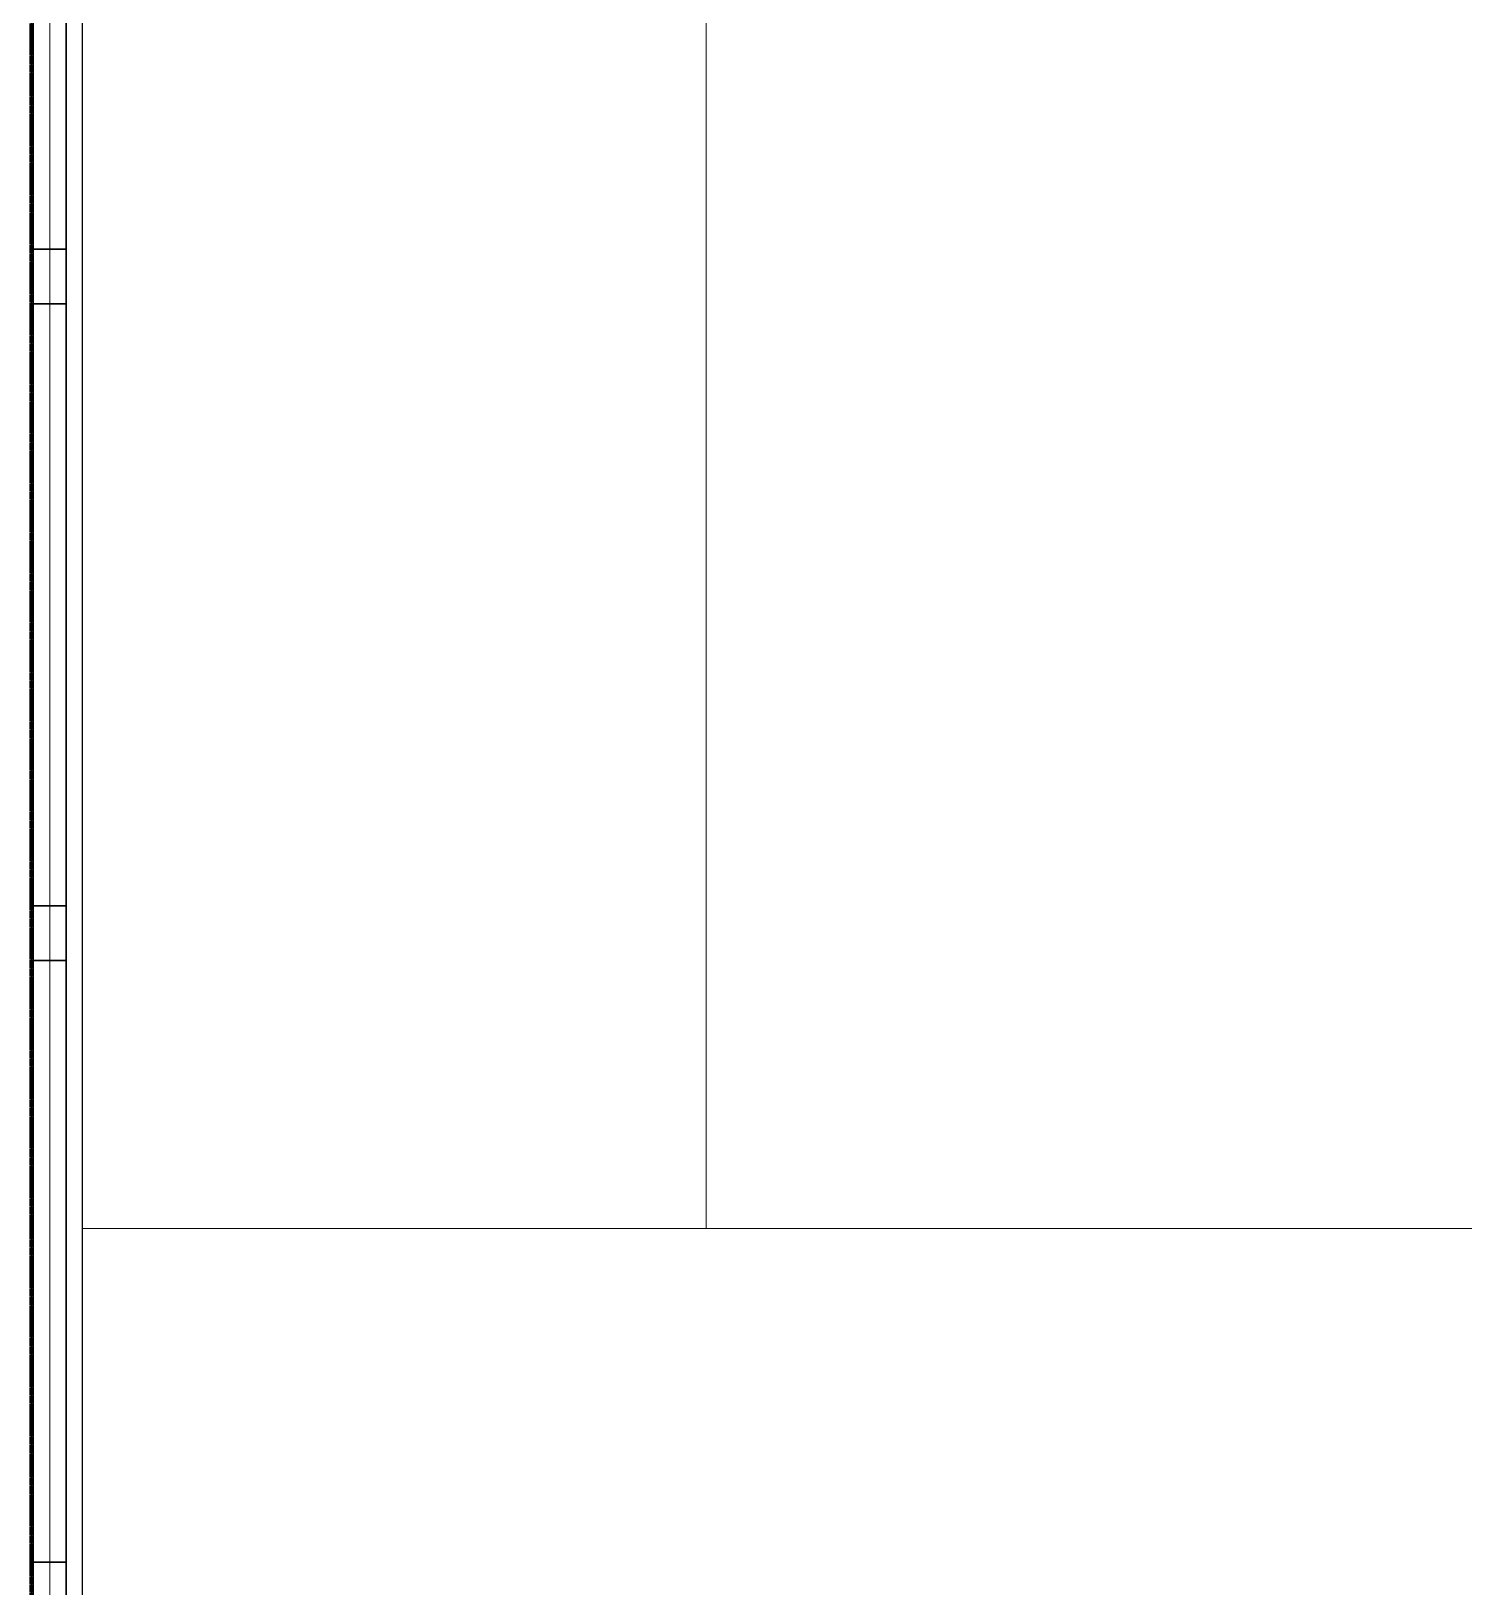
# Model space of a CAD drawing. Header units: millimetres. Extents: x -5300 to 98858, y -5196 to 93886.
# Drawn here: x 15330 to 28428, y 54525 to 68743 of the extents above; entities that cross this region are included whole.
import ezdxf

# ---------------------------------------------------------------- set-up
doc = ezdxf.new("R2010")
doc.units = ezdxf.units.MM
doc.linetypes.add('Штрих', pattern=[6.35, 3.175, -3.175])
doc.linetypes.add('Штрих_2_', pattern=[6.35, 3.175, -3.175])
for name, color, linetype, lineweight, true_color in [('_Разделитель помещений_', 4, 'Штрих', 70, 0x00ffff), ('Колонны', 7, 'Continuous', 18, 0x7f7f7f), ('Перекрытия', 7, 'Continuous', 18, 0x7f7f7f), ('Стены', 7, 'Continuous', 18, 0x7f7f7f), ('Стены разрез', 7, 'Continuous', 50, 0x7f7f7f)]:
    doc.layers.add(name, color=color, linetype=linetype, lineweight=lineweight, true_color=true_color)
doc.layers.add('Генплан', color=7, linetype='Continuous', lineweight=9)

# ---------------------------------------------------------------- blocks, each defined once
blk = doc.blocks.new('ПЕР-003 - ПЕР-003-240210-Подвал')
at = {"layer": 'Перекрытия', "color": 254, "true_color": 0xd4d4d4}
for p, q in [((15650, 52650), (15650, 76210)), ((15650, 76210), (15650, 52650))]:
    blk.add_line(p, q, dxfattribs=at)
blk = doc.blocks.new('СТН-03 36911 - СТН-03 2-241100-Подвал')
at = {"layer": 'Стены', "color": 254, "true_color": 0xd4d4d4}
blk.add_line((15500, 76110), (15500, 52550), dxfattribs=at)
blk = doc.blocks.new('СТН-03 36911 - СТН-03 36911-241097-Подвал')
at = {"layer": 'Стены', "color": 254, "true_color": 0xd4d4d4}
for p, q in [((15350, 66750), (15350, 66750)), ((15650, 66750), (15650, 66750)), ((15350, 66250), (15350, 66250)), ((15650, 66250), (15650, 66250)), ((15350, 60750), (15350, 60750)), ((15650, 60750), (15650, 60750)), ((15350, 60250), (15350, 60250)), ((15650, 60250), (15650, 60250)), ((15350, 54750), (15350, 54750)), ((15650, 54750), (15650, 54750))]:
    blk.add_line(p, q, dxfattribs=at)
at = {"layer": 'Стены разрез', "color": 254, "lineweight": 25, "true_color": 0xd4d4d4}
for p, q in [((15330, 76010), (15330, 52650)), ((15350, 52650), (15350, 76010)), ((15650, 76010), (15650, 52650)), ((15800, 52650), (15800, 76010)), ((15350, 72250), (15350, 66750)), ((15650, 66750), (15650, 72250)), ((15350, 66750), (15650, 66750)), ((15650, 66250), (15350, 66250)), ((15350, 66250), (15350, 60750)), ((15650, 60750), (15650, 66250)), ((15350, 60750), (15650, 60750)), ((15650, 60250), (15350, 60250)), ((15350, 60250), (15350, 54750)), ((15650, 54750), (15650, 60250)), ((15350, 54750), (15650, 54750))]:
    blk.add_line(p, q, dxfattribs=at)
blk.add_blockref('СТН-03 36911 - СТН-03 2-241100-Подвал', (0, 0))
blk = doc.blocks.new('Местность - Местность-379060-Подвал')
at = {"layer": 'Генплан', "color": 253, "true_color": 0xaaaaaa}
for p, q in [((15800, 57800), (15800, 79850)), ((15800, 79850), (15800, 57800)), ((15800, 79850), (15800, 57800)), ((21500, 79850), (21500, 57800)), ((21500, 57800), (21500, 79850)), ((21500, 57800), (21500, 79850)), ((21500, 79850), (21500, 57800)), ((21500, 79850), (21500, 57800)), ((21500, 57800), (21500, 79850)), ((15800, 57800), (21500, 57800)), ((15800, 52800), (15800, 57800)), ((21500, 57800), (15800, 57800)), ((15800, 57800), (15800, 57800)), ((21500, 57800), (15800, 57800)), ((15800, 57800), (15800, 57800)), ((15800, 57800), (15800, 52800)), ((15800, 57800), (15800, 52800)), ((21500, 57800), (15800, 57800)), ((15800, 57800), (15800, 57800)), ((15800, 57800), (15800, 57800)), ((15800, 57800), (21500, 57800)), ((15800, 57800), (21500, 57800)), ((38700, 57800), (21500, 57800)), ((21500, 57800), (21500, 57800)), ((38700, 57800), (21500, 57800)), ((21500, 57800), (38700, 57800)), ((21500, 57800), (21500, 57800)), ((21500, 57800), (21500, 57800)), ((21500, 57800), (21500, 57800)), ((21500, 57800), (21500, 57800)), ((21500, 57800), (21500, 57800)), ((21500, 57800), (33700, 57800)), ((21500, 57800), (33700, 57800)), ((33700, 57800), (21500, 57800))]:
    blk.add_line(p, q, dxfattribs=at)
blk = doc.blocks.new('Местность - Местность-379064-Подвал')
blk.add_blockref('Местность - Местность-379060-Подвал', (0, 0))
blk = doc.blocks.new('КОЛ-001 300х500 300 x 500 111338 - КОЛ-001 300х500 300 x 500 111338-385150-Подвал')
at = {"layer": 'Колонны', "color": 254, "lineweight": 25, "true_color": 0xd4d4d4}
for p, q in [((150, 250), (-150, 250)), ((-150, 250), (-150, -250)), ((150, -250), (150, 250)), ((-150, -250), (150, -250))]:
    blk.add_line(p, q, dxfattribs=at)
at = {"layer": 'Колонны', "color": 254, "true_color": 0xd4d4d4}
for p, q in [((-150, 250), (-150, 250)), ((150, 250), (150, 250)), ((-150, -250), (-150, -250)), ((150, -250), (150, -250))]:
    blk.add_line(p, q, dxfattribs=at)
blk = doc.blocks.new('КОЛ-001 300х500 300 x 500 106091 - КОЛ-001 300х500 300 x 500 106091-384930-Подвал')
at = {"layer": 'Колонны', "color": 254, "lineweight": 25, "true_color": 0xd4d4d4}
for p, q in [((150, 250), (-150, 250)), ((-150, 250), (-150, -250)), ((150, -250), (150, 250)), ((-150, -250), (150, -250))]:
    blk.add_line(p, q, dxfattribs=at)
at = {"layer": 'Колонны', "color": 254, "true_color": 0xd4d4d4}
for p, q in [((-150, 250), (-150, 250)), ((150, 250), (150, 250)), ((-150, -250), (-150, -250)), ((150, -250), (150, -250))]:
    blk.add_line(p, q, dxfattribs=at)
blk = doc.blocks.new('КОЛ-001 300х500 300 x 500 46493 - КОЛ-001 300х500 300 x 500 46493-384754-Подвал')
at = {"layer": 'Колонны', "color": 254, "lineweight": 25, "true_color": 0xd4d4d4}
for p, q in [((150, 250), (-150, 250)), ((-150, 250), (-150, -250)), ((150, -250), (150, 250)), ((-150, -250), (150, -250))]:
    blk.add_line(p, q, dxfattribs=at)
at = {"layer": 'Колонны', "color": 254, "true_color": 0xd4d4d4}
for p, q in [((-150, 250), (-150, 250)), ((150, 250), (150, 250)), ((-150, -250), (-150, -250)), ((150, -250), (150, -250))]:
    blk.add_line(p, q, dxfattribs=at)

msp = doc.modelspace()

# ---------------------------------------------------------------- linework, layer by layer
at = {"layer": '_Разделитель помещений_', "color": 131, "linetype": 'Штрих_2_', "true_color": 0xaaffff}
msp.add_line((15330, 52650), (15330, 75990), dxfattribs=at)
at = {"layer": 'Перекрытия', "color": 254, "true_color": 0xd4d4d4}
for p, q in [((15650, 76210), (15650, 52650)), ((15650, 52650), (15650, 76210))]:
    msp.add_line(p, q, dxfattribs=at)

# ---------------------------------------------------------------- block references
at = {"layer": 'Генплан', "color": 253, "true_color": 0xaaaaaa}
msp.add_blockref('Местность - Местность-379064-Подвал', (0, 0), dxfattribs=at)
at = {"layer": 'Колонны', "color": 254, "true_color": 0xd4d4d4}
for name, p in [('КОЛ-001 300х500 300 x 500 46493 - КОЛ-001 300х500 300 x 500 46493-384754-Подвал', (15500, 66500)), ('КОЛ-001 300х500 300 x 500 106091 - КОЛ-001 300х500 300 x 500 106091-384930-Подвал', (15500, 60500)), ('КОЛ-001 300х500 300 x 500 111338 - КОЛ-001 300х500 300 x 500 111338-385150-Подвал', (15500, 54500))]:
    msp.add_blockref(name, p, dxfattribs=at)
at = {"layer": 'Перекрытия', "color": 254, "true_color": 0xd4d4d4}
msp.add_blockref('ПЕР-003 - ПЕР-003-240210-Подвал', (0, 0), dxfattribs=at)
at = {"layer": 'Стены', "color": 254, "true_color": 0xd4d4d4}
msp.add_blockref('СТН-03 36911 - СТН-03 36911-241097-Подвал', (0, 0), dxfattribs=at)

doc.saveas('drawing.dxf')
